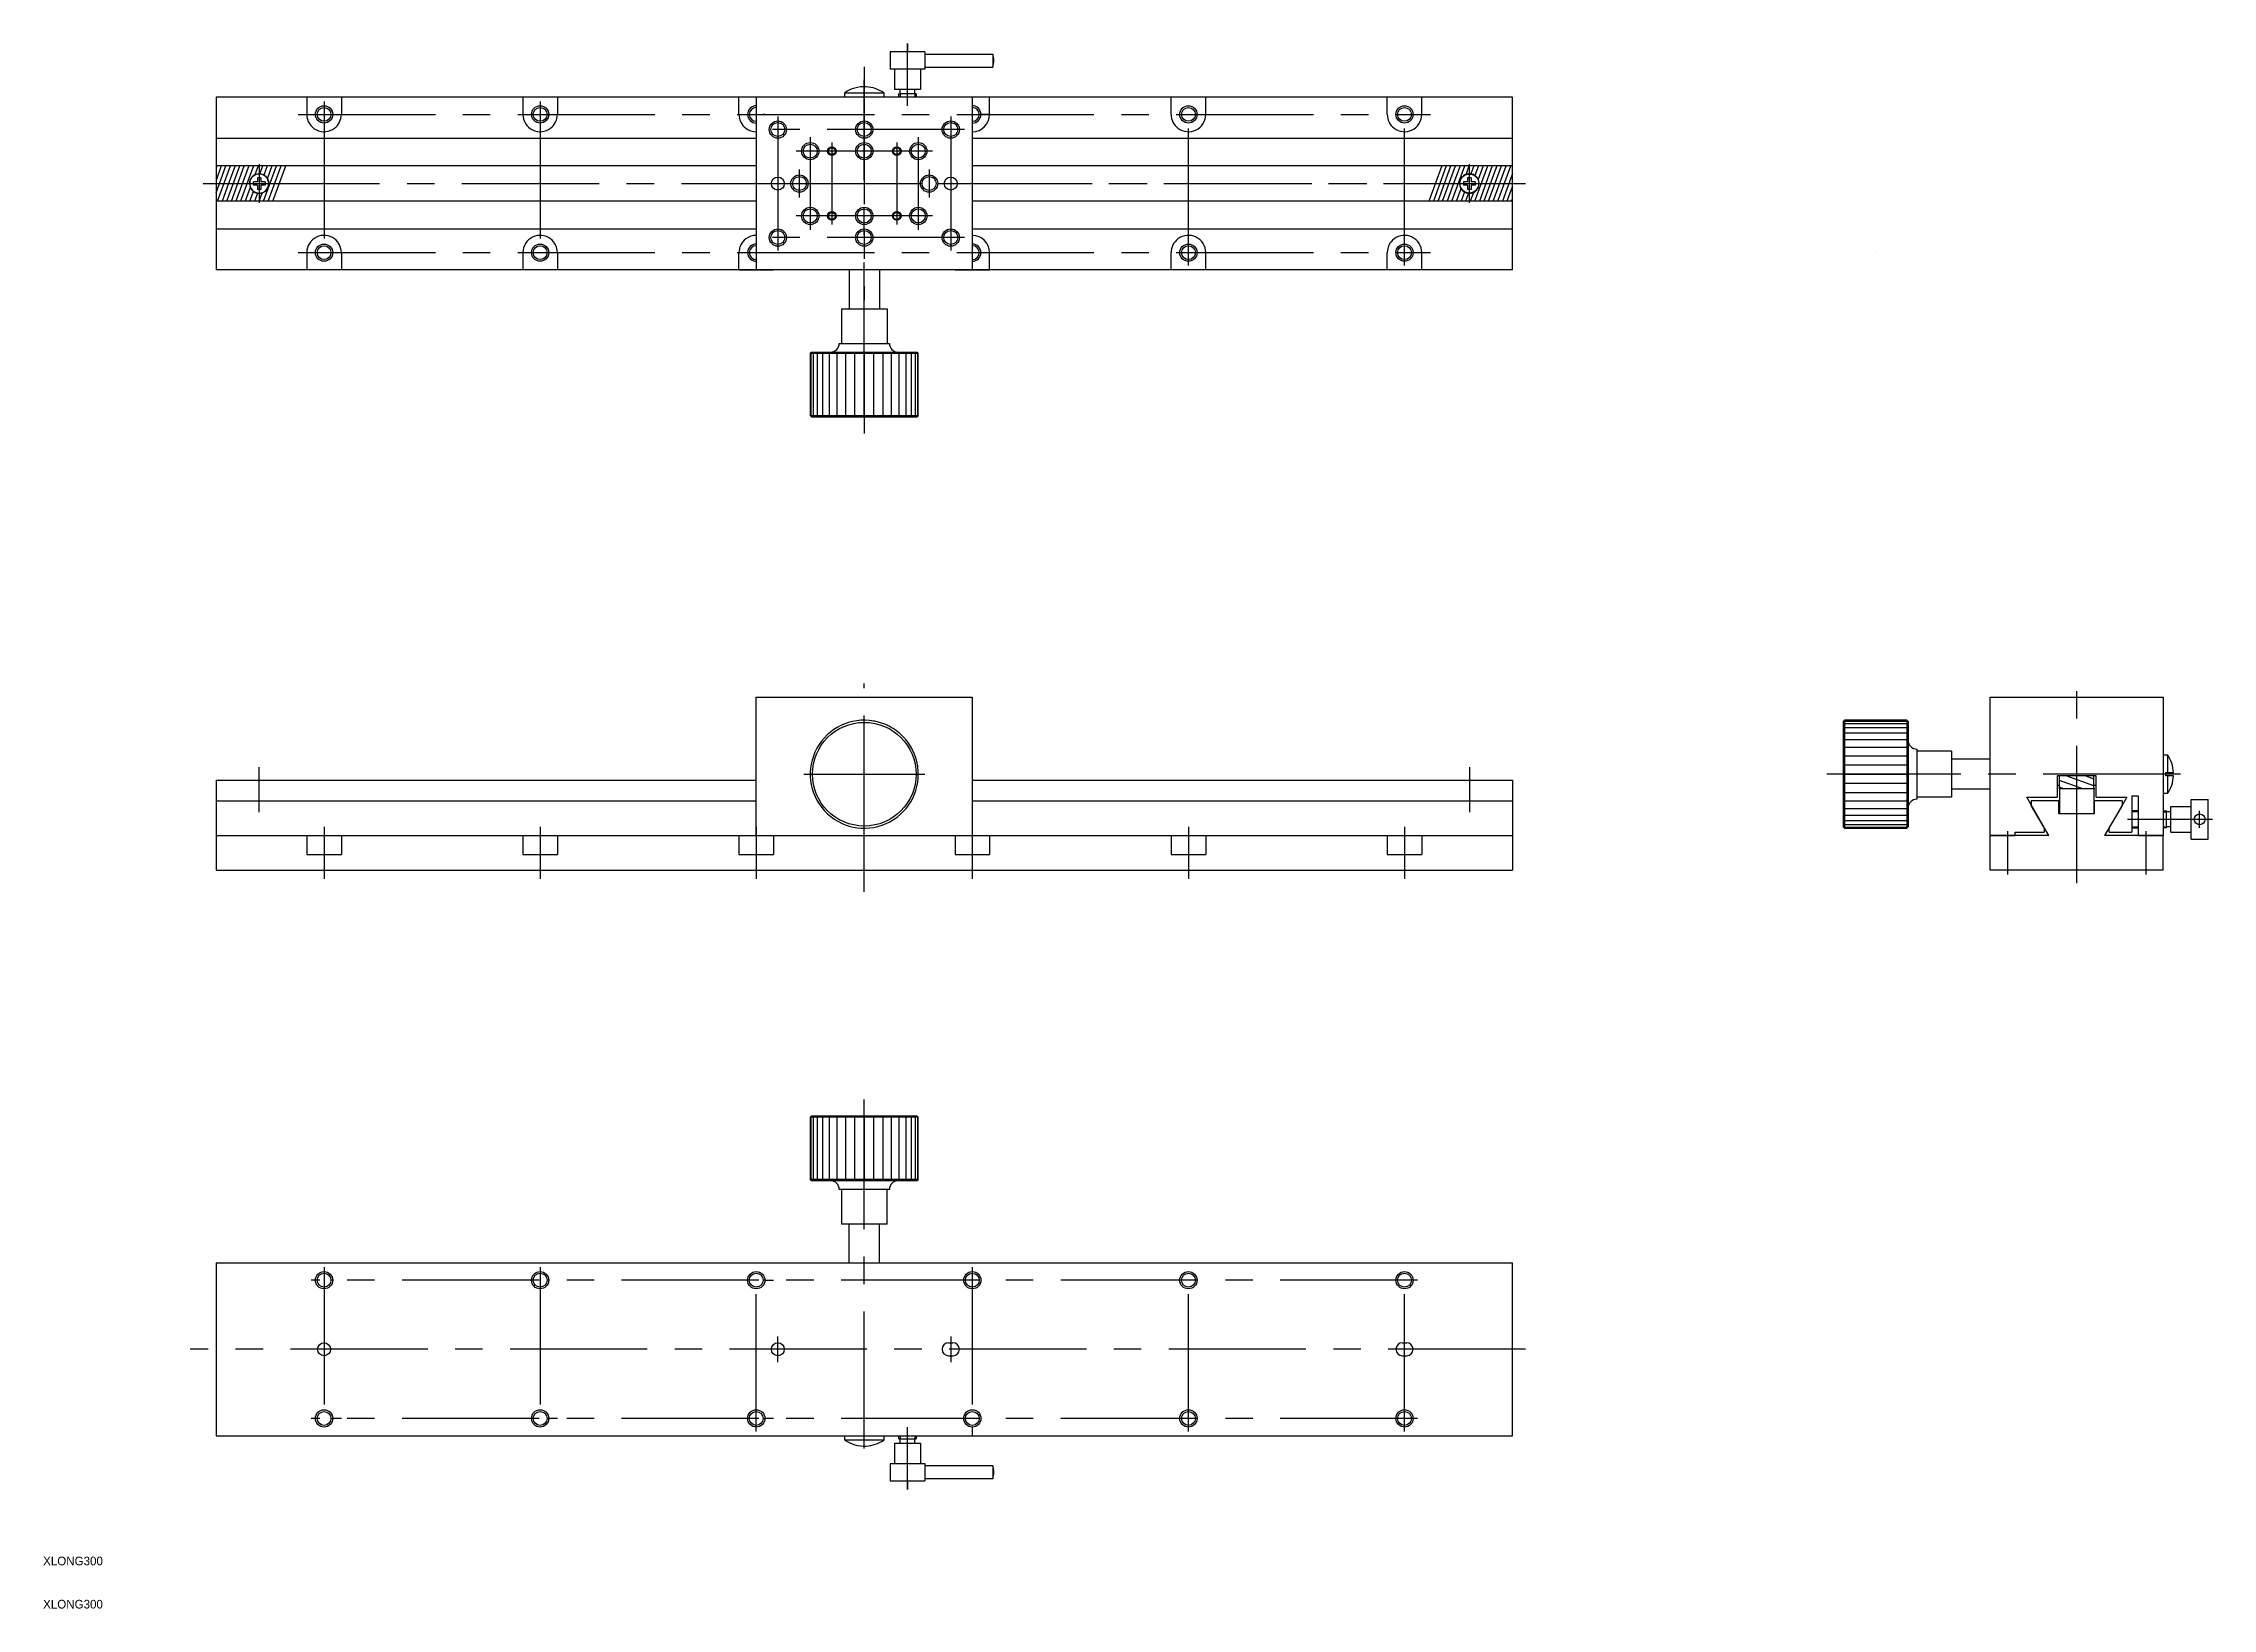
# Model space of a CAD drawing. Extents: x 10 to 512, y 10 to 372.
import ezdxf

# ---------------------------------------------------------------- set-up
doc = ezdxf.new("R2010")
doc.units = 0
doc.linetypes.add('CENTER', pattern=[50.8, 31.75, -6.35, 6.35, -6.35])
doc.layers.get('0').update_dxf_attribs({"linetype": 'CONTINUOUS'})
doc.layers.add('CENTER', color=1, linetype='CENTER')

msp = doc.modelspace()

# ---------------------------------------------------------------- linework, layer by layer
at = {"color": 7, "linetype": 'CONTINUOUS'}
for p, q in [((210, 370.29), (206, 370.29)), ((206, 370.29), (206, 366.29)), ((214, 370.29), (210, 370.29)), ((214, 370.29), (214, 366.29)), ((214, 369.79), (214, 366.79)), ((214, 369.79), (229.71, 369.79)), ((214, 369.54), (214, 367.04)), ((214, 367.04), (214, 366.29)), ((214, 366.79), (229.71, 366.79)), ((229.71, 369.79), (229.71, 366.79)), ((207, 366.29), (206, 366.29)), ((207, 366.29), (206.54, 366.29)), ((213, 366.29), (207, 366.29)), ((207, 366.29), (207, 361.59)), ((208.28, 361.59), (207, 361.59)), ((208, 361.59), (207.5, 361.59)), ((210, 361.59), (208.28, 361.59)), ((208.28, 360.59), (208.28, 361.59)), ((211.73, 361.59), (210, 361.59)), ((211.73, 361.59), (210, 361.59)), ((212, 361.59), (211.73, 361.59)), ((212, 361.59), (211.73, 361.59)), ((211.73, 360.59), (211.73, 361.59)), ((212.5, 361.59), (212, 361.59)), ((212.5, 361.59), (212, 361.59)), ((213, 361.59), (212, 361.59)), ((213, 366.29), (213, 361.59)), ((213.46, 366.29), (213, 366.29)), ((214, 366.29), (213.46, 366.29)), ((50, 359.84), (50, 357.84)), ((50, 359.84), (50, 357.84)), ((175, 359.84), (50, 359.84)), ((50, 357.84), (50, 319.84)), ((71, 359.84), (71, 355.84)), ((71, 359.84), (71, 355.84)), ((79, 359.84), (79, 355.84)), ((121, 359.84), (121, 355.84)), ((129, 359.84), (121, 359.84)), ((129, 359.84), (129, 355.84)), ((171, 355.84), (171, 359.84)), ((350, 359.84), (175, 359.84)), ((175, 359.84), (175, 357.84)), ((175, 357.84), (175, 354.09)), ((195.5, 360.85), (204.5, 360.85)), ((195.5, 359.84), (195.5, 360.85)), ((204.5, 360.85), (204.5, 359.84)), ((208, 359.84), (208, 360.59)), ((208.28, 360.59), (208, 360.59)), ((208.28, 359.84), (208, 359.84)), ((208.28, 360.59), (208.28, 359.84)), ((211.73, 360.59), (208.28, 360.59)), ((211.73, 359.84), (208.28, 359.84)), ((212, 360.59), (211.73, 360.59)), ((211.73, 360.59), (211.73, 359.84)), ((212, 359.84), (211.73, 359.84)), ((212, 360.59), (212, 359.84)), ((225, 359.84), (225, 357.84)), ((225, 359.84), (225, 357.84)), ((225, 359.84), (225, 357.84)), ((225, 359.84), (225, 357.84)), ((225, 359.84), (225, 357.84)), ((225, 359.84), (225, 357.84)), ((225, 357.84), (225, 329.71)), ((225, 357.84), (225, 355.84)), ((229, 355.84), (229, 359.84)), ((271, 355.84), (271, 359.84)), ((279, 359.84), (271, 359.84)), ((279, 355.84), (279, 359.84)), ((321, 355.84), (321, 359.84)), ((329, 355.84), (329, 359.84)), ((329, 355.84), (329, 359.84)), ((350, 342.2), (350, 359.84)), ((50, 354.09), (50, 343.94)), ((175, 354.09), (175, 342.34)), ((50, 350.34), (175, 350.34)), ((225, 350.34), (350, 350.34)), ((57.61, 343.94), (50, 343.94)), ((50, 343.5), (50, 340.58)), ((58.67, 343.94), (57.61, 343.94)), ((59.74, 343.94), (58.67, 343.94)), ((60.8, 343.94), (59.74, 343.94)), ((61.86, 343.94), (60.8, 343.94)), ((62.93, 343.94), (61.86, 343.94)), ((63.99, 343.94), (62.93, 343.94)), ((65.06, 343.94), (63.99, 343.94)), ((66.12, 343.94), (65.06, 343.94)), ((175, 343.94), (66.12, 343.94)), ((175, 342.34), (175, 337.34)), ((350, 343.94), (225, 343.94)), ((341.06, 343.94), (333.45, 343.94)), ((342.12, 343.94), (341.06, 343.94)), ((343.18, 343.94), (342.12, 343.94)), ((344.25, 343.94), (343.18, 343.94)), ((345.31, 343.94), (344.25, 343.94)), ((346.38, 343.94), (345.31, 343.94)), ((347.44, 343.94), (346.38, 343.94)), ((348.51, 343.94), (347.44, 343.94)), ((349.57, 343.94), (348.51, 343.94)), ((350, 339.27), (350, 342.2)), ((50, 340.58), (50, 337.65)), ((50, 337.65), (50, 335.84)), ((59.6, 340.24), (58.65, 340.24)), ((58.65, 339.44), (58.65, 340.24)), ((59.6, 339.44), (58.65, 339.44)), ((59.6, 341.19), (59.6, 340.24)), ((60.4, 341.19), (59.6, 341.19)), ((59.6, 339.44), (59.6, 338.49)), ((60.4, 338.49), (59.6, 338.49)), ((60.4, 341.19), (60.4, 340.24)), ((61.35, 340.24), (60.4, 340.24)), ((60.4, 339.44), (60.4, 338.49)), ((61.35, 339.44), (60.4, 339.44)), ((61.35, 340.24), (61.35, 339.44)), ((175, 337.34), (175, 325.59)), ((225, 339.84), (225, 337.34)), ((338.65, 340.24), (338.65, 339.44)), ((339.6, 340.24), (338.65, 340.24)), ((339.6, 339.44), (338.65, 339.44)), ((340.4, 341.19), (339.6, 341.19)), ((339.6, 341.19), (339.6, 340.24)), ((339.6, 339.44), (339.6, 338.49)), ((340.4, 338.49), (339.6, 338.49)), ((340.4, 341.19), (340.4, 340.24)), ((341.35, 340.24), (340.4, 340.24)), ((341.35, 339.44), (340.4, 339.44)), ((340.4, 339.44), (340.4, 338.49)), ((341.35, 340.24), (341.35, 339.44)), ((350, 336.35), (350, 339.27)), ((350, 335.74), (350, 336.35)), ((50, 335.84), (50, 329.34)), ((50.37, 335.74), (50, 335.74)), ((51.43, 335.74), (50.37, 335.74)), ((52.49, 335.74), (51.43, 335.74)), ((53.56, 335.74), (52.49, 335.74)), ((54.62, 335.74), (53.56, 335.74)), ((55.69, 335.74), (54.62, 335.74)), ((56.75, 335.74), (55.69, 335.74)), ((57.82, 335.74), (56.75, 335.74)), ((58.88, 335.74), (57.82, 335.74)), ((59.94, 335.74), (58.88, 335.74)), ((61.01, 335.74), (59.94, 335.74)), ((62.07, 335.74), (61.01, 335.74)), ((63.14, 335.74), (62.07, 335.74)), ((175, 335.74), (63.14, 335.74)), ((330.62, 335.74), (225, 335.74)), ((331.69, 335.74), (330.62, 335.74)), ((332.75, 335.74), (331.69, 335.74)), ((347.65, 335.74), (332.75, 335.74)), ((333.81, 335.74), (333.45, 335.74)), ((334.88, 335.74), (333.81, 335.74)), ((335.94, 335.74), (334.88, 335.74)), ((337.01, 335.74), (335.94, 335.74)), ((338.07, 335.74), (337.01, 335.74)), ((339.14, 335.74), (338.07, 335.74)), ((340.2, 335.74), (339.14, 335.74)), ((341.26, 335.74), (340.2, 335.74)), ((342.33, 335.74), (341.26, 335.74)), ((343.39, 335.74), (342.33, 335.74)), ((344.46, 335.74), (343.39, 335.74)), ((345.52, 335.74), (344.46, 335.74)), ((346.58, 335.74), (345.52, 335.74)), ((348.71, 335.74), (347.65, 335.74)), ((349.78, 335.74), (348.71, 335.74)), ((350, 335.74), (349.78, 335.74)), ((350, 329.71), (350, 335.74)), ((50, 329.34), (175, 329.34)), ((225, 329.71), (225, 325.59)), ((225, 329.34), (350, 329.34)), ((350, 325.59), (350, 329.71)), ((71, 323.84), (71, 319.84)), ((79, 323.84), (79, 319.84)), ((121, 323.84), (121, 319.84)), ((129, 323.84), (129, 319.84)), ((171, 319.84), (171, 323.84)), ((175, 325.59), (175, 319.84)), ((225, 325.59), (225, 319.84)), ((229, 319.84), (229, 323.84)), ((271, 319.84), (271, 323.84)), ((279, 319.84), (279, 323.84)), ((321, 319.84), (321, 323.84)), ((329, 319.84), (329, 323.84)), ((350, 319.84), (350, 325.59)), ((350, 319.84), (350, 324.24)), ((434.22, 323.78), (434.22, 323.78)), ((175, 319.84), (50, 319.84)), ((225, 319.84), (50, 319.84)), ((171, 319.84), (179, 319.84)), ((196.5, 319.84), (175, 319.84)), ((203.5, 319.84), (196.5, 319.84)), ((196.5, 319.84), (196.5, 310.84)), ((203.5, 319.84), (203.5, 310.84)), ((350, 319.84), (203.5, 319.84)), ((221, 319.84), (229, 319.84)), ((194.7, 310.84), (194.7, 302.84)), ((194.7, 310.84), (196.5, 310.84)), ((196.5, 310.84), (203.5, 310.84)), ((203.5, 310.84), (205.3, 310.84)), ((205.3, 310.84), (205.3, 302.84)), ((194.2, 302.84), (205.3, 302.84)), ((205.3, 302.84), (205.8, 302.84)), ((187.5, 300.54), (187.8, 300.84)), ((187.5, 300.54), (187.5, 286.14)), ((187.5, 300.54), (187.55, 300.54)), ((187.55, 300.54), (187.69, 300.54)), ((187.69, 300.54), (187.93, 300.54)), ((187.8, 300.84), (212.2, 300.84)), ((187.93, 300.54), (188.25, 300.54)), ((188.25, 300.54), (188.67, 300.54)), ((188.67, 300.54), (188.69, 300.54)), ((188.69, 300.54), (189.17, 300.54)), ((189.17, 300.54), (189.25, 300.54)), ((189.25, 300.54), (189.76, 300.54)), ((189.76, 300.54), (190.17, 300.54)), ((190.17, 300.54), (190.42, 300.54)), ((190.42, 300.54), (191.16, 300.54)), ((191.16, 300.54), (191.42, 300.54)), ((191.42, 300.54), (191.97, 300.54)), ((191.97, 300.54), (192.83, 300.54)), ((192.83, 300.54), (192.97, 300.54)), ((192.97, 300.54), (193.75, 300.54)), ((193.75, 300.54), (194.72, 300.54)), ((194.72, 300.54), (194.75, 300.54)), ((194.75, 300.54), (195.72, 300.54)), ((195.72, 300.54), (196.72, 300.54)), ((196.72, 300.54), (196.76, 300.54)), ((196.76, 300.54), (197.83, 300.54)), ((197.83, 300.54), (198.83, 300.54)), ((198.83, 300.54), (198.91, 300.54)), ((198.91, 300.54), (200, 300.54)), ((200, 300.54), (203.24, 300.54)), ((201.17, 300.84), (212.2, 300.84)), ((203.24, 300.54), (212.5, 300.54)), ((211.33, 300.54), (211.75, 300.54)), ((211.75, 300.54), (212.07, 300.54)), ((212.07, 300.54), (212.31, 300.54)), ((212.2, 300.84), (212.5, 300.54)), ((212.2, 300.84), (212.5, 300.54)), ((212.31, 300.54), (212.45, 300.54)), ((212.45, 300.54), (212.5, 300.54)), ((212.5, 286.14), (212.5, 300.54)), ((212.5, 286.14), (212.5, 300.54)), ((187.8, 285.84), (187.5, 286.14)), ((187.5, 286.14), (187.55, 286.14)), ((187.55, 286.14), (187.69, 286.14)), ((187.69, 286.14), (187.93, 286.14)), ((187.93, 286.14), (188.25, 286.14)), ((188.25, 286.14), (188.67, 286.14)), ((188.67, 286.14), (188.69, 286.14)), ((188.69, 286.14), (189.25, 286.14)), ((189.25, 286.14), (189.76, 286.14)), ((189.76, 286.14), (190.17, 286.14)), ((190.17, 286.14), (190.42, 286.14)), ((190.42, 286.14), (191.16, 286.14)), ((191.16, 286.14), (191.42, 286.14)), ((191.42, 286.14), (191.97, 286.14)), ((191.97, 286.14), (192.83, 286.14)), ((192.83, 286.14), (192.97, 286.14)), ((192.97, 286.14), (193.75, 286.14)), ((193.75, 286.14), (194.72, 286.14)), ((194.72, 286.14), (194.75, 286.14)), ((194.75, 286.14), (195.72, 286.14)), ((195.72, 286.14), (196.72, 286.14)), ((196.72, 286.14), (196.76, 286.14)), ((196.76, 286.14), (197.83, 286.14)), ((197.83, 286.14), (198.83, 286.14)), ((198.83, 286.14), (200, 286.14)), ((200, 286.14), (212.5, 286.14)), ((201.17, 286.14), (212.5, 286.14)), ((212.07, 286.14), (212.31, 286.14)), ((212.5, 286.14), (212.2, 285.84)), ((212.5, 286.14), (212.2, 285.84)), ((212.31, 286.14), (212.45, 286.14)), ((212.45, 286.14), (212.5, 286.14)), ((187.8, 285.84), (212.2, 285.84)), ((175, 220.92), (225, 220.92)), ((175, 193.72), (175, 220.92)), ((225, 220.92), (225, 193.72)), ((460.53, 207.72), (460.53, 220.92)), ((460.53, 220.92), (480.53, 220.92)), ((460.53, 188.92), (460.53, 220.92)), ((480.53, 220.92), (500.53, 220.92)), ((500.53, 220.92), (500.53, 194.67)), ((426.53, 215.32), (426.83, 215.62)), ((426.53, 215.32), (426.53, 190.92)), ((441.23, 215.62), (426.83, 215.62)), ((426.83, 215.62), (426.83, 215.57)), ((426.83, 215.57), (426.83, 215.43)), ((426.83, 215.43), (426.83, 215.19)), ((426.83, 215.19), (426.83, 214.86)), ((426.83, 214.86), (426.83, 214.45)), ((426.83, 214.45), (426.83, 214.43)), ((426.83, 214.43), (426.83, 213.86)), ((426.83, 213.86), (426.83, 213.36)), ((426.83, 213.36), (426.83, 212.94)), ((426.83, 212.94), (426.83, 212.69)), ((426.83, 212.69), (426.83, 211.96)), ((426.83, 211.96), (426.83, 211.69)), ((426.83, 211.69), (426.83, 211.15)), ((426.83, 211.15), (426.83, 210.29)), ((441.23, 215.62), (441.53, 215.32)), ((441.23, 215.62), (441.23, 215.57)), ((441.23, 215.57), (441.23, 215.43)), ((441.23, 215.43), (441.23, 215.19)), ((441.23, 215.19), (441.23, 214.86)), ((441.23, 214.86), (441.23, 214.45)), ((441.23, 214.45), (441.23, 214.43)), ((441.23, 214.43), (441.23, 213.94)), ((441.23, 213.94), (441.23, 213.86)), ((441.23, 213.86), (441.23, 213.36)), ((441.23, 213.36), (441.23, 212.94)), ((441.23, 212.94), (441.23, 212.69)), ((441.23, 212.69), (441.23, 211.96)), ((441.23, 211.96), (441.23, 211.69)), ((441.23, 211.69), (441.23, 211.15)), ((441.23, 211.15), (441.23, 210.29)), ((441.53, 215.32), (441.53, 204.29)), ((426.83, 210.29), (426.83, 210.15)), ((426.83, 210.15), (426.83, 209.37)), ((426.83, 209.37), (426.83, 208.4)), ((426.83, 208.4), (426.83, 208.37)), ((426.83, 208.37), (426.83, 207.39)), ((426.83, 207.39), (426.83, 206.39)), ((426.83, 206.39), (426.83, 206.35)), ((426.83, 206.35), (426.83, 205.29)), ((441.23, 210.29), (441.23, 210.15)), ((441.23, 210.15), (441.23, 209.37)), ((441.23, 209.37), (441.23, 208.4)), ((441.23, 208.4), (441.23, 208.37)), ((441.23, 208.37), (441.23, 207.39)), ((441.23, 207.39), (441.23, 206.39)), ((441.23, 206.39), (441.23, 205.29)), ((443.53, 208.92), (443.53, 197.32)), ((451.53, 208.42), (443.53, 208.42)), ((451.53, 208.42), (451.53, 206.62)), ((451.53, 206.62), (451.53, 205.12)), ((460.53, 206.62), (451.53, 206.62)), ((460.53, 206.62), (460.53, 207.72)), ((460.53, 206.62), (460.53, 207.72)), ((460.53, 205.12), (460.53, 206.62)), ((460.53, 205.12), (460.53, 206.62)), ((500.53, 207.72), (500.53, 198.52)), ((500.53, 207.62), (501.54, 207.62)), ((501.54, 207.62), (501.54, 203.52)), ((50, 201.72), (175, 201.72)), ((50, 201.72), (50, 188.92)), ((225, 201.72), (350, 201.72)), ((350, 201.72), (350, 188.92)), ((426.83, 205.29), (426.83, 204.29)), ((426.83, 204.29), (426.83, 203.12)), ((426.83, 203.12), (426.83, 190.62)), ((426.83, 201.95), (426.83, 190.62)), ((426.83, 201.95), (426.83, 200.95)), ((426.83, 200.95), (426.83, 199.88)), ((441.23, 205.29), (441.23, 204.29)), ((441.23, 204.29), (441.23, 204.21)), ((441.23, 204.21), (441.23, 203.12)), ((441.23, 203.12), (441.23, 190.62)), ((441.23, 202.03), (441.23, 201.95)), ((441.23, 201.95), (441.23, 190.62)), ((441.23, 201.95), (441.23, 200.95)), ((441.23, 200.95), (441.23, 199.88)), ((441.53, 204.29), (441.53, 193.42)), ((441.53, 201.95), (441.53, 190.92)), ((441.53, 201.95), (441.53, 190.92)), ((451.53, 205.12), (451.53, 201.12)), ((451.53, 201.12), (451.53, 199.62)), ((460.53, 201.12), (460.53, 205.12)), ((460.53, 201.12), (460.53, 205.12)), ((460.53, 199.62), (460.53, 201.12)), ((460.53, 199.62), (460.53, 201.12)), ((476.48, 202.72), (476.03, 202.72)), ((476.03, 202.72), (476.03, 200.47)), ((476.58, 202.72), (476.48, 202.72)), ((476.58, 201.68), (476.58, 202.72)), ((478.1, 202.72), (476.58, 202.72)), ((476.58, 200.47), (476.58, 201.68)), ((482.48, 202.72), (478.1, 202.72)), ((484.48, 202.72), (482.48, 202.72)), ((484.48, 201.99), (484.48, 202.72)), ((484.73, 202.72), (484.48, 202.72)), ((484.48, 200.47), (484.48, 201.99)), ((485.03, 202.72), (484.73, 202.72)), ((485.03, 200.47), (485.03, 202.72)), ((501.13, 202.72), (501.13, 203.52)), ((501.13, 203.52), (502.92, 203.52)), ((502.92, 202.72), (501.13, 202.72)), ((501.54, 202.72), (501.54, 198.62)), ((50, 196.92), (175, 196.92)), ((225, 196.92), (350, 196.92)), ((426.83, 199.88), (426.83, 199.84)), ((426.83, 199.84), (426.83, 198.84)), ((426.83, 198.84), (426.83, 197.87)), ((426.83, 197.87), (426.83, 197.84)), ((426.83, 197.84), (426.83, 196.87)), ((426.83, 196.87), (426.83, 196.08)), ((426.83, 196.08), (426.83, 195.95)), ((426.83, 195.95), (426.83, 195.08)), ((441.23, 199.88), (441.23, 199.84)), ((441.23, 199.84), (441.23, 198.84)), ((441.23, 198.84), (441.23, 197.87)), ((441.23, 197.87), (441.23, 197.84)), ((441.23, 197.84), (441.23, 196.87)), ((441.23, 196.87), (441.23, 196.08)), ((441.23, 196.08), (441.23, 195.95)), ((441.23, 195.95), (441.23, 195.08)), ((451.53, 197.82), (443.53, 197.82)), ((451.53, 199.62), (451.53, 197.82)), ((460.53, 199.62), (451.53, 199.62)), ((460.53, 198.52), (460.53, 199.62)), ((460.53, 198.52), (460.53, 199.62)), ((473.03, 190.77), (468.96, 197.82)), ((468.96, 197.82), (476.03, 197.82)), ((470.03, 195.89), (469.99, 195.96)), ((470.03, 195.89), (469.99, 195.96)), ((470.03, 196.92), (470.03, 195.89)), ((476.43, 196.92), (470.03, 196.92)), ((474.05, 188.92), (470.03, 195.89)), ((476.03, 200.47), (476.03, 197.82)), ((476.58, 200.47), (476.03, 200.47)), ((476.43, 193.92), (476.43, 196.92)), ((476.53, 199.72), (476.53, 193.92)), ((476.58, 199.72), (476.53, 199.72)), ((476.58, 199.72), (476.53, 199.72)), ((476.58, 200.08), (476.58, 200.47)), ((476.58, 199.72), (476.58, 200.08)), ((477.57, 199.72), (476.58, 199.72)), ((481.95, 199.72), (477.57, 199.72)), ((484.48, 199.72), (481.95, 199.72)), ((485.03, 200.47), (484.48, 200.47)), ((484.48, 200.4), (484.48, 200.47)), ((484.48, 199.72), (484.48, 200.4)), ((484.53, 199.72), (484.48, 199.72)), ((484.53, 199.72), (484.48, 199.72)), ((484.53, 199.72), (484.53, 193.92)), ((484.73, 199.72), (484.53, 199.72)), ((491.03, 196.92), (484.63, 196.92)), ((484.63, 193.92), (484.63, 196.92)), ((485.03, 197.82), (485.03, 200.47)), ((485.03, 197.82), (492.14, 197.82)), ((491.03, 195.91), (486.99, 188.92)), ((492.14, 197.82), (488.03, 190.7)), ((491.03, 196.92), (491.03, 195.91)), ((493.28, 198.12), (494.78, 198.12)), ((493.28, 198.12), (493.28, 194.67)), ((494.78, 198.12), (494.78, 194.67)), ((501.54, 198.62), (500.53, 198.62)), ((506.98, 197.29), (510.98, 197.29)), ((506.98, 196.13), (506.98, 197.29)), ((506.98, 195.67), (506.98, 196.13)), ((510.98, 188.05), (510.98, 197.29)), ((175, 188.92), (175, 193.72)), ((225, 193.72), (225, 188.92)), ((426.83, 190.62), (426.53, 190.92)), ((426.83, 190.62), (426.53, 190.92)), ((426.83, 195.08), (426.83, 194.54)), ((426.83, 194.54), (426.83, 194.28)), ((426.83, 194.28), (426.83, 193.54)), ((426.83, 193.54), (426.83, 193.29)), ((426.83, 193.29), (426.83, 192.88)), ((426.83, 192.88), (426.83, 192.37)), ((426.83, 192.37), (426.83, 191.81)), ((426.83, 191.81), (426.83, 191.79)), ((426.83, 191.79), (426.83, 191.37)), ((426.83, 191.37), (426.83, 191.04)), ((426.83, 191.04), (426.83, 190.81)), ((426.83, 190.81), (426.83, 190.67)), ((441.23, 195.08), (441.23, 194.54)), ((441.23, 194.54), (441.23, 194.28)), ((441.23, 194.28), (441.23, 193.54)), ((441.23, 193.54), (441.23, 193.29)), ((441.23, 193.29), (441.23, 192.88)), ((441.23, 192.88), (441.23, 192.37)), ((441.23, 192.37), (441.23, 192.29)), ((441.23, 192.29), (441.23, 191.81)), ((441.23, 191.81), (441.23, 191.79)), ((441.23, 191.79), (441.23, 191.37)), ((441.23, 191.37), (441.23, 191.04)), ((441.23, 191.04), (441.23, 190.81)), ((441.53, 190.92), (441.23, 190.62)), ((441.53, 190.92), (441.23, 190.62)), ((441.23, 190.81), (441.23, 190.67)), ((441.53, 193.42), (441.53, 190.92)), ((476.53, 193.92), (476.43, 193.92)), ((484.53, 193.92), (476.53, 193.92)), ((484.63, 193.92), (484.53, 193.92)), ((493.28, 194.67), (493.28, 194.39)), ((494.78, 194.67), (493.28, 194.67)), ((493.28, 194.39), (493.28, 189.67)), ((494.78, 194.39), (493.28, 194.39)), ((493.28, 190.94), (493.28, 190.67)), ((493.28, 190.94), (494.78, 190.94)), ((494.78, 194.67), (494.78, 194.39)), ((494.78, 194.39), (494.78, 188.92)), ((494.78, 190.94), (494.78, 190.67)), ((500.53, 194.67), (500.53, 194.39)), ((500.53, 194.67), (501.28, 194.67)), ((500.53, 194.67), (500.53, 194.39)), ((500.53, 194.39), (500.53, 188.92)), ((500.53, 194.39), (501.28, 194.39)), ((500.53, 194.39), (500.53, 190.94)), ((500.53, 190.94), (501.28, 190.94)), ((500.53, 190.94), (500.53, 190.67)), ((501.28, 194.39), (501.28, 194.67)), ((501.28, 190.94), (501.28, 194.39)), ((502.28, 194.39), (501.28, 194.39)), ((502.28, 190.94), (501.28, 190.94)), ((501.28, 190.67), (501.28, 190.94)), ((502.28, 194.67), (502.28, 195.67)), ((502.28, 195.67), (506.98, 195.67)), ((502.28, 194.67), (502.28, 195.17)), ((502.28, 194.67), (502.28, 195.17)), ((502.28, 194.39), (502.28, 194.67)), ((502.28, 194.39), (502.28, 194.67)), ((502.28, 192.67), (502.28, 194.39)), ((502.28, 192.67), (502.28, 194.39)), ((502.28, 190.94), (502.28, 192.67)), ((502.28, 189.67), (502.28, 190.94)), ((506.98, 189.67), (506.98, 195.67)), ((50, 188.92), (50, 180.92)), ((50, 188.92), (350, 188.92)), ((71, 188.92), (71, 184.52)), ((79, 188.92), (79, 184.52)), ((121, 188.92), (121, 184.52)), ((129, 188.92), (129, 184.52)), ((171, 188.92), (171, 184.52)), ((175, 188.92), (225, 188.92)), ((179, 188.92), (179, 184.52)), ((221, 188.92), (221, 184.52)), ((229, 188.92), (229, 184.52)), ((271, 188.92), (271, 184.52)), ((279, 188.92), (279, 184.52)), ((321, 188.92), (321, 184.52)), ((329, 188.92), (329, 184.52)), ((350, 188.92), (350, 180.92)), ((426.83, 190.67), (426.83, 190.62)), ((426.83, 190.62), (441.23, 190.62)), ((426.83, 190.62), (441.23, 190.62)), ((441.23, 190.67), (441.23, 190.62)), ((460.53, 180.92), (460.53, 188.92)), ((474.05, 188.92), (460.53, 188.92)), ((460.53, 188.92), (466.28, 188.92)), ((466.28, 189.67), (473.03, 189.67)), ((466.28, 188.92), (466.28, 189.67)), ((473.03, 190.7), (473.03, 189.67)), ((500.53, 188.92), (486.99, 188.92)), ((488.03, 189.67), (488.03, 190.7)), ((488.03, 189.67), (493.28, 189.67)), ((493.28, 190.67), (494.78, 190.67)), ((494.78, 188.92), (500.53, 188.92)), ((501.28, 190.67), (500.53, 190.67)), ((500.53, 180.92), (500.53, 188.92)), ((502.28, 190.17), (502.28, 190.67)), ((502.28, 189.67), (506.98, 189.67)), ((506.98, 188.05), (506.98, 189.67)), ((506.98, 188.05), (510.98, 188.05)), ((50, 180.92), (350, 180.92)), ((71, 184.52), (79, 184.52)), ((121, 184.52), (129, 184.52)), ((171, 184.52), (179, 184.52)), ((221, 184.52), (229, 184.52)), ((271, 184.52), (279, 184.52)), ((321, 184.52), (329, 184.52)), ((500.53, 180.92), (460.53, 180.92)), ((187.5, 123.7), (187.8, 124)), ((187.5, 123.7), (187.5, 109.3)), ((187.55, 123.7), (187.5, 123.7)), ((187.69, 123.7), (187.55, 123.7)), ((187.93, 123.7), (187.69, 123.7)), ((212.2, 124), (187.8, 124)), ((188.25, 123.7), (187.93, 123.7)), ((188.67, 123.7), (188.25, 123.7)), ((188.69, 123.7), (188.67, 123.7)), ((189.25, 123.7), (188.69, 123.7)), ((189.76, 123.7), (189.25, 123.7)), ((190.17, 123.7), (189.76, 123.7)), ((190.42, 123.7), (190.17, 123.7)), ((191.16, 123.7), (190.42, 123.7)), ((191.42, 123.7), (191.16, 123.7)), ((191.97, 123.7), (191.42, 123.7)), ((192.83, 123.7), (191.97, 123.7)), ((192.97, 123.7), (192.83, 123.7)), ((193.75, 123.7), (192.97, 123.7)), ((194.72, 123.7), (193.75, 123.7)), ((194.75, 123.7), (194.72, 123.7)), ((195.72, 123.7), (194.75, 123.7)), ((196.72, 123.7), (195.72, 123.7)), ((196.76, 123.7), (196.72, 123.7)), ((197.83, 123.7), (196.76, 123.7)), ((198.83, 123.7), (197.83, 123.7)), ((200, 123.7), (198.83, 123.7)), ((212.5, 123.7), (200, 123.7)), ((212.5, 123.7), (201.17, 123.7)), ((212.31, 123.7), (212.07, 123.7)), ((212.2, 124), (212.5, 123.7)), ((212.2, 124), (212.5, 123.7)), ((212.45, 123.7), (212.31, 123.7)), ((212.5, 123.7), (212.45, 123.7)), ((212.5, 109.3), (212.5, 123.7)), ((212.5, 109.3), (212.5, 123.7)), ((187.8, 109), (187.5, 109.3)), ((187.55, 109.3), (187.5, 109.3)), ((187.69, 109.3), (187.55, 109.3)), ((187.93, 109.3), (187.69, 109.3)), ((212.2, 109), (187.8, 109)), ((188.25, 109.3), (187.93, 109.3)), ((188.67, 109.3), (188.25, 109.3)), ((188.69, 109.3), (188.67, 109.3)), ((189.17, 109.3), (188.69, 109.3)), ((189.25, 109.3), (189.17, 109.3)), ((189.76, 109.3), (189.25, 109.3)), ((190.17, 109.3), (189.76, 109.3)), ((190.42, 109.3), (190.17, 109.3)), ((191.16, 109.3), (190.42, 109.3)), ((191.42, 109.3), (191.16, 109.3)), ((191.97, 109.3), (191.42, 109.3)), ((192.83, 109.3), (191.97, 109.3)), ((192.97, 109.3), (192.83, 109.3)), ((193.75, 109.3), (192.97, 109.3)), ((194.72, 109.3), (193.75, 109.3)), ((205.8, 107), (194.2, 107)), ((194.7, 107), (194.7, 99)), ((194.75, 109.3), (194.72, 109.3)), ((195.72, 109.3), (194.75, 109.3)), ((196.72, 109.3), (195.72, 109.3)), ((196.76, 109.3), (196.72, 109.3)), ((197.83, 109.3), (196.76, 109.3)), ((198.83, 109.3), (197.83, 109.3)), ((198.91, 109.3), (198.83, 109.3)), ((200, 109.3), (198.91, 109.3)), ((203.24, 109.3), (200, 109.3)), ((212.2, 109), (201.17, 109)), ((212.5, 109.3), (203.24, 109.3)), ((205.3, 99), (205.3, 107)), ((211.75, 109.3), (211.33, 109.3)), ((212.07, 109.3), (211.75, 109.3)), ((212.31, 109.3), (212.07, 109.3)), ((212.5, 109.3), (212.2, 109)), ((212.5, 109.3), (212.2, 109)), ((212.45, 109.3), (212.31, 109.3)), ((212.5, 109.3), (212.45, 109.3)), ((196.5, 99), (194.7, 99)), ((203.5, 99), (196.5, 99)), ((196.5, 90), (196.5, 99)), ((203.5, 90), (203.5, 99)), ((205.3, 99), (203.5, 99)), ((50, 90), (50, 50)), ((50, 90), (300, 90)), ((203.5, 90), (350, 90)), ((350, 84.25), (350, 90)), ((350, 85.6), (350, 90)), ((350, 55.75), (350, 84.25)), ((219.5, 71.5), (220.5, 71.5)), ((324.5, 71.5), (325.5, 71.5)), ((219.5, 68.5), (220.5, 68.5)), ((324.5, 68.5), (325.5, 68.5)), ((50, 55.75), (50, 50)), ((350, 55.33), (350, 55.75)), ((350, 50), (350, 55.33)), ((50, 50), (300, 50)), ((50, 50), (350, 50)), ((195.5, 48.99), (195.5, 50)), ((204.5, 48.99), (195.5, 48.99)), ((204.5, 50), (204.5, 48.99)), ((207, 48.25), (208.28, 48.25)), ((207, 48.25), (207, 43.55)), ((207.5, 48.25), (208, 48.25)), ((208, 50), (208.28, 50)), ((208, 49.25), (208, 50)), ((208, 49.25), (208.28, 49.25)), ((208.28, 50), (211.73, 50)), ((208.28, 50), (208.28, 49.25)), ((208.28, 48.25), (208.28, 49.25)), ((208.28, 49.25), (211.73, 49.25)), ((208.28, 48.25), (210, 48.25)), ((210, 48.25), (211.73, 48.25)), ((210, 48.25), (211.73, 48.25)), ((211.73, 50), (212, 50)), ((211.73, 50), (211.73, 49.25)), ((211.73, 48.25), (211.73, 49.25)), ((211.73, 49.25), (212, 49.25)), ((211.73, 48.25), (212, 48.25)), ((211.73, 48.25), (212, 48.25)), ((212, 50), (212, 49.25)), ((212, 48.25), (213, 48.25)), ((212, 48.25), (212.5, 48.25)), ((212, 48.25), (212.5, 48.25)), ((213, 48.25), (213, 43.55)), ((206, 43.55), (207, 43.55)), ((206, 43.55), (206, 39.55)), ((206.54, 43.55), (207, 43.55)), ((207, 43.55), (213, 43.55)), ((213, 43.55), (213.46, 43.55)), ((213.46, 43.55), (214, 43.55)), ((214, 43.55), (214, 39.55)), ((214, 43.55), (214, 42.8)), ((229.71, 43.05), (214, 43.05)), ((214, 43.05), (214, 40.05)), ((214, 42.8), (214, 40.3)), ((229.71, 43.05), (229.71, 40.05)), ((206, 39.55), (210, 39.55)), ((210, 39.55), (214, 39.55)), ((229.71, 40.05), (214, 40.05))]:
    msp.add_line(p, q, dxfattribs=at)
at = {"color": 3, "linetype": 'CONTINUOUS'}
for p, q in [((50, 337.65), (52.29, 343.94)), ((51.22, 343.94), (50, 340.58)), ((50.16, 343.94), (50, 343.5)), ((50, 343.94), (50, 343.84)), ((50, 343.84), (50, 343.5)), ((50.37, 335.74), (53.35, 343.94)), ((52.49, 335.74), (55.48, 343.94)), ((54.41, 343.94), (52.92, 339.84)), ((53.56, 335.74), (56.54, 343.94)), ((57.61, 343.94), (54.62, 335.74)), ((58.67, 343.94), (55.69, 335.74)), ((59.74, 343.94), (58.97, 341.84)), ((60.13, 342.08), (60.8, 343.94)), ((61.01, 335.74), (63.99, 343.94)), ((61.86, 343.94), (61.09, 341.8)), ((62.93, 343.94), (61.88, 341.07)), ((62.07, 335.74), (65.06, 343.94)), ((63.14, 335.74), (66.12, 343.94)), ((333.61, 343.94), (330.62, 335.74)), ((334.67, 343.94), (331.69, 335.74)), ((332.75, 335.74), (335.73, 343.94)), ((333.81, 335.74), (336.8, 343.94)), ((335.94, 335.74), (338.93, 343.94)), ((337.86, 343.94), (336.37, 339.84)), ((339.27, 341.97), (339.99, 343.94)), ((341.06, 343.94), (340.37, 342.05)), ((341.26, 335.74), (344.25, 343.94)), ((342.12, 343.94), (341.3, 341.67)), ((343.18, 343.94), (342.04, 340.79)), ((345.31, 343.94), (342.33, 335.74)), ((346.38, 343.94), (343.39, 335.74)), ((344.46, 335.74), (347.44, 343.94)), ((345.52, 335.74), (348.51, 343.94)), ((346.58, 335.74), (349.57, 343.94)), ((350, 342.2), (347.65, 335.74)), ((52.92, 339.84), (51.43, 335.74)), ((57.93, 338.96), (56.75, 335.74)), ((57.82, 335.74), (58.65, 338.03)), ((59.57, 337.63), (58.88, 335.74)), ((60.65, 337.68), (59.94, 335.74)), ((336.37, 339.84), (334.88, 335.74)), ((337.01, 335.74), (338.08, 338.67)), ((338.86, 337.9), (338.07, 335.74)), ((339.81, 337.59), (339.14, 335.74)), ((340.95, 337.8), (340.2, 335.74)), ((350, 339.27), (348.71, 335.74)), ((349.78, 335.74), (350, 336.35)), ((187.69, 286.14), (187.69, 300.54)), ((188.25, 286.14), (188.25, 300.54)), ((189.17, 286.14), (189.17, 300.54)), ((190.42, 286.14), (190.42, 300.54)), ((191.97, 286.14), (191.97, 300.54)), ((193.75, 286.14), (193.75, 300.54)), ((195.72, 286.14), (195.72, 300.54)), ((197.83, 286.14), (197.83, 300.54)), ((200, 286.14), (200, 300.54)), ((202.17, 300.54), (202.17, 286.14)), ((204.28, 300.54), (204.28, 286.14)), ((206.25, 300.54), (206.25, 286.14)), ((208.03, 300.54), (208.03, 286.14)), ((209.58, 300.54), (209.58, 286.14)), ((210.83, 300.54), (210.83, 286.14)), ((211.75, 300.54), (211.75, 286.14)), ((212.31, 300.54), (212.31, 286.14)), ((426.83, 215.43), (441.23, 215.43)), ((426.83, 214.86), (441.23, 214.86)), ((426.83, 213.94), (441.23, 213.94)), ((426.83, 212.69), (441.23, 212.69)), ((426.83, 211.15), (441.23, 211.15)), ((426.83, 209.37), (441.23, 209.37)), ((426.83, 207.39), (441.23, 207.39)), ((426.83, 205.29), (441.23, 205.29)), ((426.83, 203.12), (441.23, 203.12)), ((441.23, 200.95), (426.83, 200.95)), ((481.95, 199.72), (476.58, 201.68)), ((484.48, 200.4), (478.1, 202.72)), ((484.48, 201.99), (482.48, 202.72)), ((441.23, 198.84), (426.83, 198.84)), ((441.23, 196.87), (426.83, 196.87)), ((477.57, 199.72), (476.58, 200.08)), ((441.23, 195.08), (426.83, 195.08)), ((441.23, 193.54), (426.83, 193.54)), ((441.23, 192.29), (426.83, 192.29)), ((441.23, 191.37), (426.83, 191.37)), ((441.23, 190.81), (426.83, 190.81)), ((187.69, 109.3), (187.69, 123.7)), ((188.25, 109.3), (188.25, 123.7)), ((189.17, 109.3), (189.17, 123.7)), ((190.42, 109.3), (190.42, 123.7)), ((191.97, 109.3), (191.97, 123.7)), ((193.75, 109.3), (193.75, 123.7)), ((195.72, 109.3), (195.72, 123.7)), ((197.83, 109.3), (197.83, 123.7)), ((200, 109.3), (200, 123.7)), ((200, 123.7), (200, 109.3)), ((202.17, 123.7), (202.17, 109.3)), ((204.28, 123.7), (204.28, 109.3)), ((206.25, 123.7), (206.25, 109.3)), ((208.03, 123.7), (208.03, 109.3)), ((209.58, 123.7), (209.58, 109.3)), ((210.83, 123.7), (210.83, 109.3)), ((211.75, 123.7), (211.75, 109.3)), ((212.31, 123.7), (212.31, 109.3))]:
    msp.add_line(p, q, dxfattribs=at)
for centre, radius in [((75, 355.84), 2), ((125, 355.84), 2), ((275, 355.84), 2), ((325, 355.84), 2), ((180, 352.34), 2), ((200, 352.34), 2), ((220, 352.34), 2), ((187.5, 347.34), 2), ((192.5, 347.34), 1), ((200, 347.34), 2), ((207.5, 347.34), 1), ((212.5, 347.34), 2), ((185, 339.84), 2), ((215, 339.84), 2), ((187.5, 332.34), 2), ((192.5, 332.34), 1), ((200, 332.34), 2), ((207.5, 332.34), 1), ((212.5, 332.34), 2), ((180, 327.34), 2), ((200, 327.34), 2), ((220, 327.34), 2), ((75, 323.84), 2), ((125, 323.84), 2), ((275, 323.84), 2), ((325, 323.84), 2), ((75, 86), 2), ((125, 86), 2), ((175, 86), 2), ((225, 86), 2), ((275, 86), 2), ((325, 86), 2), ((75, 54), 2), ((125, 54), 2), ((175, 54), 2), ((225, 54), 2), ((275, 54), 2), ((325, 54), 2)]:
    msp.add_circle(centre, radius, dxfattribs=at)
at = {"color": 7, "linetype": 'CONTINUOUS'}
for centre, radius in [((75, 355.84), 1.6), ((125, 355.84), 1.6), ((275, 355.84), 1.6), ((325, 355.84), 1.6), ((180, 352.34), 1.62), ((200, 352.34), 1.62), ((220, 352.34), 1.62), ((187.5, 347.34), 1.62), ((192.5, 347.34), 0.8), ((200, 347.34), 1.62), ((207.5, 347.34), 0.8), ((212.5, 347.34), 1.62), ((180, 339.84), 1.5), ((185, 339.84), 1.62), ((215, 339.84), 1.62), ((220, 339.84), 1.5), ((340, 339.84), 2.2), ((187.5, 332.34), 1.62), ((192.5, 332.34), 0.8), ((200, 332.34), 1.62), ((207.5, 332.34), 0.8), ((212.5, 332.34), 1.62), ((180, 327.34), 1.62), ((200, 327.34), 1.62), ((220, 327.34), 1.62), ((75, 323.84), 1.6), ((125, 323.84), 1.6), ((275, 323.84), 1.6), ((325, 323.84), 1.6), ((200, 203.12), 12), ((508.98, 192.67), 1.25), ((75, 86), 1.6), ((125, 86), 1.6), ((175, 86), 1.6), ((225, 86), 1.6), ((275, 86), 1.6), ((325, 86), 1.6), ((75, 70), 1.5), ((180, 70), 1.5), ((75, 54), 1.6), ((125, 54), 1.6), ((175, 54), 1.6), ((225, 54), 1.6), ((275, 54), 1.6), ((325, 54), 1.6)]:
    msp.add_circle(centre, radius, dxfattribs=at)
for centre, radius, start, end in [((226, 368.29), 4, 337.9757, 22.0243), ((200, 354.24), 8, 87.134, 124.2289), ((200, 354.24), 8, 55.7711, 87.134), ((175, 355.84), 1.6, 90, 270), ((225, 355.84), 1.6, 0, 90), ((75, 355.84), 4, 180, 307.3504), ((75, 355.84), 4, 307.3504, 0), ((125, 355.84), 4, 180, 307.3504), ((125, 355.84), 4, 307.3504, 0), ((175, 355.84), 4, 180, 232.6496), ((175, 355.84), 4, 232.6496, 270), ((225, 355.84), 4, 270, 0), ((225, 355.84), 1.6, 270, 0), ((275, 355.84), 4, 180, 232.6496), ((275, 355.84), 4, 232.6496, 0), ((325, 355.84), 4, 180, 232.6496), ((325, 355.84), 4, 232.6496, 0), ((60, 339.84), 2.25, 117.1954, 202.8046), ((60, 339.84), 2.2, 0, 201.3794), ((60, 339.84), 2.25, 86.8119, 117.1954), ((60, 339.84), 2.25, 0, 86.8119), ((340, 339.84), 2.25, 108.8109, 180), ((340, 339.84), 2.25, 80.5042, 108.8109), ((340, 339.84), 2.25, 54.8031, 80.5042), ((340, 339.84), 2.25, 25.0426, 54.8031), ((60, 339.84), 2.25, 202.8046, 233.1881), ((60, 339.84), 2.2, 201.3794, 0), ((60, 339.84), 2.25, 233.1881, 258.9292), ((60, 339.84), 2.25, 258.9292, 286.8454), ((60, 339.84), 2.25, 286.8454, 0), ((340, 339.84), 2.25, 180, 211.1891), ((340, 339.84), 2.25, 211.1891, 265.1969), ((340, 339.84), 2.25, 265.1969, 294.9574), ((340, 339.84), 2.25, 294.9574, 25.0426), ((75, 323.84), 4, 52.6496, 180), ((75, 323.84), 4, 0, 52.6496), ((125, 323.84), 4, 52.6496, 180), ((125, 323.84), 4, 0, 52.6496), ((175, 323.84), 4, 127.3504, 180), ((175, 323.84), 4, 90, 127.3504), ((225, 323.84), 4, 0, 90), ((275, 323.84), 4, 127.3504, 180), ((275, 323.84), 4, 0, 127.3504), ((325, 323.84), 4, 127.3504, 180), ((325, 323.84), 4, 0, 127.3504), ((175, 323.84), 1.6, 90, 270), ((225, 323.84), 1.6, 0, 90), ((225, 323.84), 1.6, 270, 0), ((192.2, 302.84), 2, 270, 0), ((207.8, 302.84), 2, 180, 270), ((200, 203.12), 12.5, 80, 5), ((200, 203.12), 12.5, 75, 80), ((200, 203.12), 12.5, 70, 75), ((200, 203.12), 12.5, 65, 70), ((200, 203.12), 12.5, 60, 65), ((200, 203.12), 12.5, 55, 60), ((200, 203.12), 12.5, 50, 55), ((200, 203.12), 12.5, 45, 50), ((200, 203.12), 12.5, 40, 45), ((200, 203.12), 12.5, 35, 40), ((443.53, 210.92), 2, 180, 270), ((200, 203.12), 12.5, 30, 35), ((200, 203.12), 12.5, 25, 30), ((200, 203.12), 12.5, 20, 25), ((200, 203.12), 12.5, 15, 20), ((200, 203.12), 12.5, 10, 15), ((494.93, 203.12), 8, 2.866, 34.2289), ((200, 203.12), 12.5, 5, 10), ((494.93, 203.12), 8, 325.7711, 357.134), ((443.53, 195.32), 2, 90, 180), ((192.2, 107), 2, 0, 90), ((207.8, 107), 2, 90, 180), ((219.5, 70), 1.5, 90, 180), ((220.5, 70), 1.5, 0, 90), ((324.5, 70), 1.5, 90, 180), ((325.5, 70), 1.5, 0, 90), ((219.5, 70), 1.5, 180, 270), ((220.5, 70), 1.5, 270, 0), ((324.5, 70), 1.5, 180, 270), ((325.5, 70), 1.5, 270, 0), ((200, 55.6), 8, 235.7711, 272.866), ((200, 55.6), 8, 272.866, 304.2289), ((226, 41.55), 4, 337.9757, 22.0243)]:
    msp.add_arc(centre, radius, start, end, dxfattribs=at)
at = {"color": 3, "linetype": 'CONTINUOUS'}
for centre, start, end in [((175, 355.84), 90, 270), ((225, 355.84), 0, 90), ((225, 355.84), 270, 0), ((175, 323.84), 90, 270), ((225, 323.84), 0, 90), ((225, 323.84), 270, 0)]:
    msp.add_arc(centre, 2, start, end, dxfattribs=at)
at = {"layer": 'CENTER', "color": 1, "linetype": 'CENTER'}
for p, q in [((210, 370.29), (210, 372.29)), ((210, 372.29), (210, 370.29)), ((200, 366.84), (200, 312.84)), ((210, 357.84), (210, 370.29)), ((200, 289.84), (200, 363.84)), ((75, 358.84), (75, 320.84)), ((125, 358.84), (125, 320.84)), ((275, 320.84), (275, 358.84)), ((325, 320.84), (325, 358.84)), ((69, 355.84), (331, 355.84)), ((123.4, 355.84), (123, 355.84)), ((177, 355.84), (176.6, 355.84)), ((223.19, 352.34), (177, 352.34)), ((180, 355.34), (180, 324.34)), ((220, 355.34), (220, 324.34)), ((229, 355.84), (226.6, 355.84)), ((277, 355.84), (276.6, 355.84)), ((215.75, 347.34), (184.25, 347.34)), ((187.5, 350.59), (187.5, 329.09)), ((192.5, 349.34), (192.5, 330.34)), ((192.5, 346.54), (192.5, 346.34)), ((207.5, 349.34), (207.5, 330.34)), ((207.5, 346.54), (207.5, 346.34)), ((212.5, 350.59), (212.5, 329.09)), ((60, 344.34), (60, 335.34)), ((185, 336.59), (185, 343.09)), ((215, 343.09), (215, 336.59)), ((340, 335.34), (340, 344.34)), ((340, 335.34), (340, 344.34)), ((47, 339.84), (52.92, 339.84)), ((52.92, 339.84), (56.11, 339.84)), ((56.11, 339.84), (181.5, 339.84)), ((179, 339.84), (218.5, 339.84)), ((181.5, 339.84), (221, 339.84)), ((218.5, 339.84), (343.89, 339.84)), ((221, 339.84), (353, 339.84)), ((330.45, 339.84), (336.37, 339.84)), ((336.37, 339.84), (339.56, 339.84)), ((340.46, 339.84), (346.38, 339.84)), ((215.75, 332.34), (184.25, 332.34)), ((192.5, 331.54), (192.5, 331.34)), ((207.5, 331.54), (207.5, 331.34)), ((223.19, 327.34), (177, 327.34)), ((69, 323.84), (331, 323.84)), ((176.6, 323.84), (177, 323.84)), ((226.6, 323.84), (229, 323.84)), ((200, 300.54), (200, 286.14)), ((200, 286.14), (200, 282.01)), ((200, 184.92), (200, 224.12)), ((480.53, 177.92), (480.53, 223.92)), ((60, 194.34), (60, 204.72)), ((186, 203.12), (214, 203.12)), ((200, 175.92), (200, 205.72)), ((340, 204.72), (340, 194.34)), ((504.53, 203.12), (422.71, 203.12)), ((441.23, 203.12), (426.83, 203.12)), ((484.28, 199.72), (476.78, 199.72)), ((75, 190.92), (75, 178.92)), ((125, 190.92), (125, 178.92)), ((175, 190.92), (175, 178.92)), ((225, 190.92), (225, 178.92)), ((275, 190.92), (275, 178.92)), ((325, 190.92), (325, 178.92)), ((511.98, 192.67), (492.28, 192.67)), ((508.98, 190.67), (508.98, 194.67)), ((464.53, 189.92), (464.53, 179.92)), ((496.53, 189.92), (496.53, 179.92)), ((200, 47), (200, 127.82)), ((328, 86), (72, 86)), ((75, 89), (75, 51)), ((77, 86), (76.6, 86)), ((125, 89), (125, 51)), ((127, 86), (126.6, 86)), ((175, 51), (175, 89)), ((177, 86), (176.6, 86)), ((177.25, 86), (179, 86)), ((225, 89), (225, 51)), ((275, 51), (275, 89)), ((277, 86), (276.6, 86)), ((325, 51), (325, 89)), ((180, 67), (180, 73)), ((220, 73), (220, 67)), ((353, 70), (44, 70)), ((328, 54), (72, 54)), ((76.6, 54), (77, 54)), ((79, 54), (77.25, 54)), ((126.6, 54), (127, 54)), ((129, 54), (127.25, 54)), ((176.6, 54), (177, 54)), ((179, 54), (177.25, 54)), ((210, 39.55), (210, 52)), ((222.75, 54), (221, 54)), ((222.75, 54), (221, 54)), ((223, 54), (223.4, 54)), ((223, 54), (223.4, 54)), ((225, 52), (225, 50)), ((225, 52), (225, 50)), ((225, 52), (225, 50)), ((225, 52), (225, 50)), ((225, 52), (225, 50)), ((225, 52), (225, 50)), ((210, 39.55), (210, 37.55)), ((210, 37.55), (210, 39.55))]:
    msp.add_line(p, q, dxfattribs=at)

# ---------------------------------------------------------------- texts
at = {"color": 7, "linetype": 'CONTINUOUS'}
for p in [(10, 20), (10, 10)]:
    msp.add_text('XLONG300', height=2, dxfattribs=at).set_placement(p)

doc.saveas('drawing.dxf')
